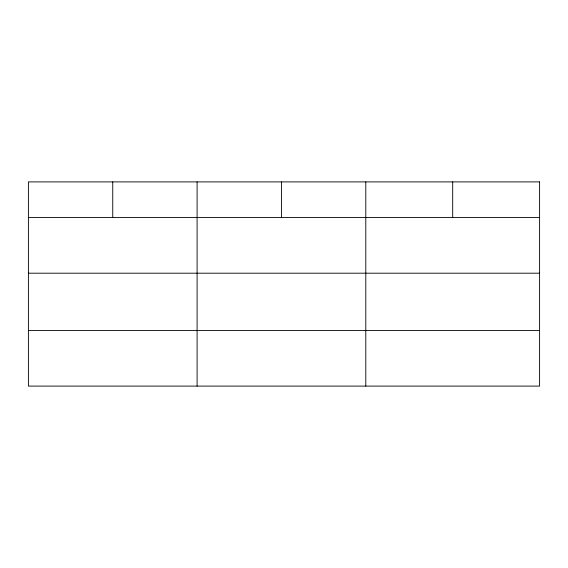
<?xml version="1.0" encoding="UTF-8"?>
<svg xmlns="http://www.w3.org/2000/svg" width="568" height="568" viewBox="0 0 568 568"><rect width="100%" height="100%" fill="white"/><g stroke="black" fill="none" stroke-linecap="round" stroke-linejoin="round"><path stroke-width="0.85" d="M28.4 217.579L539.6 217.579M28.4 273.194L539.6 273.194M28.4 330.491L539.6 330.491M452.696 181.895L452.696 217.579M365.792 181.895L365.792 386.105M281.444 181.895L281.444 217.579M197.096 181.895L197.096 386.105M112.748 181.895L112.748 217.579M539.6 181.895L28.4 181.895L28.4 386.105L539.6 386.105L539.6 181.895"/></g></svg>
